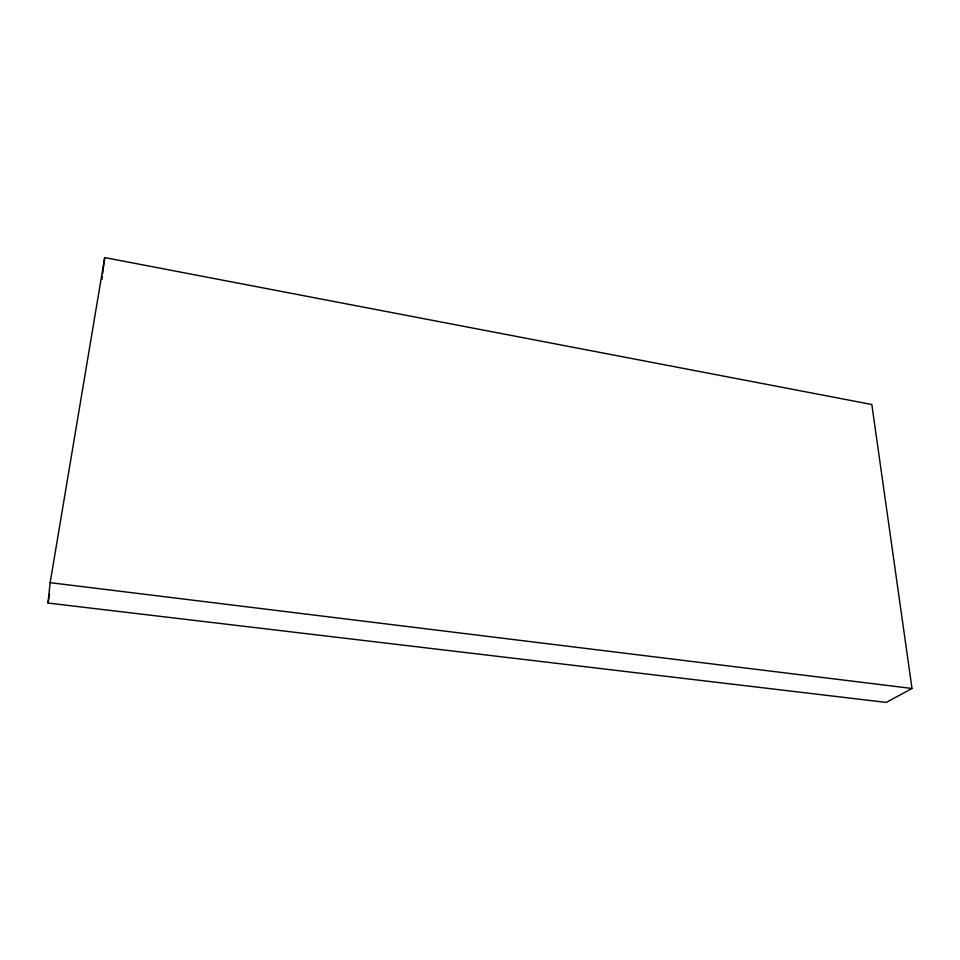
<?xml version="1.0" encoding="UTF-8"?>
<svg xmlns="http://www.w3.org/2000/svg" width="960" height="960" viewBox="0 0 960 960"><rect width="100%" height="100%" fill="white"/><g stroke="black" fill="none" stroke-linecap="round" stroke-linejoin="round"><path stroke-width="1.44" d="M48 603.048L50.148 582.672L104.7 257.58L871.824 404.496L912 688.476L886.296 702.42L48 603.048L49.488 594.18M101.916 279.42L102.288 276.516M102.66 273.6L104.7 257.58M50.148 582.672L912 688.476"/></g></svg>
